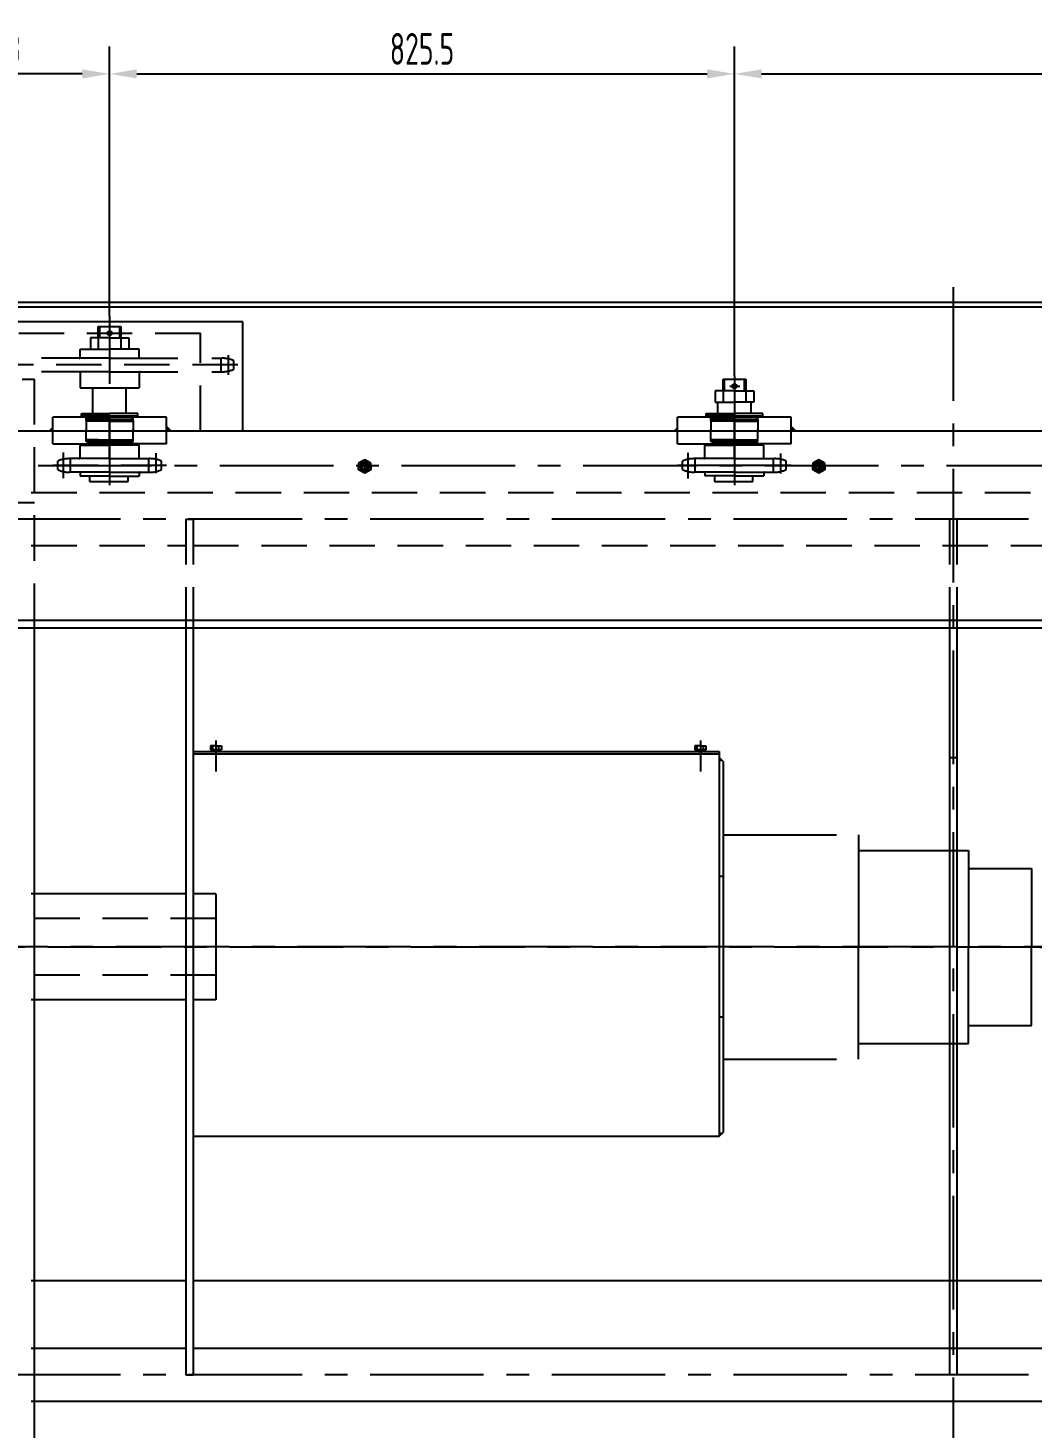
# Model space of a CAD drawing. Header units: millimetres. Extents: x 0 to 10092, y -1 to 7128.
# Drawn here: x 1799 to 3126, y 1166 to 3015 of the extents above; entities that cross this region are included whole.
import ezdxf
from ezdxf.enums import TextEntityAlignment as Align

# ---------------------------------------------------------------- set-up
doc = ezdxf.new("R2010")
doc.units = ezdxf.units.MM
doc.header["$LTSCALE"] = 120
for name, pattern in [('F', [0.75, 0.5, -0.25]), ('G', [2, 1.25, -0.25, 0.25, -0.25]), ('K', [2.5, 1.25, -0.25, 0.25, -0.25, 0.25, -0.25])]:
    doc.linetypes.add(name, pattern=pattern)
for name, color, linetype in [('01', 7, 'Continuous'), ('02', 1, 'Continuous'), ('04', 2, 'F'), ('05', 4, 'G'), ('07', 6, 'K'), ('08', 1, 'Continuous')]:
    doc.layers.add(name, color=color, linetype=linetype)
doc.styles.get("Standard").update_dxf_attribs({"font": 'isocp', "width": 0.707, "bigfont": 'intecad.shx'})
doc.dimstyles.new('INTE', dxfattribs={"dimscale": 12, "dimtxt": 3.5, "dimasz": 3, "dimexe": 3, "dimexo": 0, "dimgap": 1, "dimtad": 1, "dimdec": 3, "dimdsep": 46, "dimtxsty": 'Standard', "dimcen": 0, "dimclrd": 1, "dimclre": 1, "dimclrt": 3, "dimaunit": 1, "dimadec": 0, "dimazin": 0, "dimtfac": 1, "dimtdec": 3, "dimtmove": 0, "dimatfit": 0, "dimfxl": 3, "dimarcsym": 0})

# ---------------------------------------------------------------- blocks, each defined once
blk = doc.blocks.new('*U59')
at = {"layer": '01'}
for p, q in [((0, 8.9), (-8, 4.3)), ((-8, 4.3), (-8, 0)), ((-8, -4.3), (-8, 0)), ((8, 4.3), (0, 8.9)), ((8, 0), (8, 4.3)), ((0, -8.9), (-8, -4.3)), ((8, -4.3), (0, -8.9)), ((8, 0), (8, -4.3))]:
    blk.add_line(p, q, dxfattribs=at)
blk.add_circle((0, 0), 4, dxfattribs=at)
at = {"layer": '02'}
blk.add_arc((0, 0), 5, 265.8682, 183.1341, dxfattribs=at)
at = {"layer": '05'}
for p, q in [((8.6, 0), (-8.8, 0)), ((0, 9.4), (0, -9.4))]:
    blk.add_line(p, q, dxfattribs=at)
blk = doc.blocks.new('nmnm')
at = {"layer": '04', "color": 2, "linetype": 'F'}
for p, q in [((2744.8, 3822.8), (2744.8, 3838.1)), ((2744.8, 3822.8), (2744.8, 3838.1)), ((2744.8, 3838.1), (2774.8, 3838.1)), ((2746.8, 3822.8), (2746.8, 3838.1)), ((2753.8, 3828.8), (2766.8, 3828.8)), ((2772.8, 3838.1), (2772.8, 3822.8)), ((2774.8, 3822.8), (2774.8, 3838.1)), ((2774.8, 3838.1), (2774.8, 3822.8)), ((2759.8, 3822.8), (2734.3, 3822.8)), ((2734.3, 3822.8), (2734.3, 3807.8)), ((2744.8, 3822.8), (2744.8, 3807.8)), ((2759.8, 3823.8), (2759.8, 3806.7)), ((2759.8, 3822.8), (2785.2, 3822.8)), ((2774.8, 3822.8), (2774.8, 3807.8)), ((2785.2, 3822.8), (2785.2, 3807.8)), ((2722.4, 3789.8), (2722.4, 3792.8)), ((2722.4, 3792.8), (2759.8, 3792.8)), ((2734.3, 3807.8), (2759.8, 3807.8)), ((2737.8, 3792.8), (2737.8, 3807.8)), ((2785.2, 3807.8), (2759.8, 3807.8)), ((2797.1, 3792.8), (2759.8, 3792.8)), ((2781.8, 3792.8), (2781.8, 3807.8)), ((2797.1, 3789.8), (2797.1, 3792.8)), ((2759.8, 3789.8), (2722.4, 3789.8)), ((2728.8, 3782.8), (2728.8, 3771.8)), ((2759.8, 3782.8), (2728.8, 3782.8)), ((2729.4, 3784.8), (2729.4, 3789.8)), ((2729.4, 3784.8), (2729.4, 3788.8)), ((2739.8, 3784.8), (2729.4, 3784.8)), ((2759.8, 3784.8), (2729.4, 3784.8)), ((2739.8, 3782.8), (2739.8, 3784.8)), ((2759.8, 3789.8), (2797.1, 3789.8)), ((2759.8, 3784.8), (2790.1, 3784.8)), ((2759.8, 3784.8), (2790.1, 3784.8)), ((2759.8, 3782.8), (2790.8, 3782.8)), ((2779.8, 3782.8), (2779.8, 3784.8)), ((2790.1, 3784.8), (2790.1, 3789.8)), ((2790.1, 3784.8), (2790.1, 3788.8)), ((2790.8, 3782.8), (2790.8, 3771.8)), ((2728.8, 3757.8), (2728.8, 3771.8)), ((2759.8, 3757.8), (2728.8, 3757.8)), ((2738.3, 3757.8), (2738.3, 3750.8)), ((2759.8, 3757.8), (2790.8, 3757.8)), ((2781.2, 3757.8), (2781.2, 3750.8)), ((2790.8, 3757.8), (2790.8, 3771.8)), ((2698.4, 3740.9), (2698.4, 3706.8)), ((2720.8, 3734.4), (2720.8, 3750.8)), ((2720.8, 3750.8), (2742.3, 3750.8)), ((2742.3, 3750.8), (2759.8, 3750.8)), ((2742.3, 3750.8), (2759.8, 3750.8)), ((2798.7, 3750.8), (2759.8, 3750.8)), ((2777.3, 3750.8), (2759.8, 3750.8)), ((2798.7, 3734.4), (2798.7, 3750.8)), ((2798.7, 3734.4), (2798.7, 3750.8)), ((2821.1, 3713.3), (2821.1, 3740)), ((2691.3, 3718.6), (2691.3, 3729.9)), ((2759.8, 3733.1), (2707.1, 3733.1)), ((2707.9, 3715.2), (2707.9, 3733.1)), ((2759.8, 3733.1), (2812.4, 3733.1)), ((2811.6, 3715.2), (2811.6, 3733.1)), ((2828.3, 3718.6), (2828.3, 3729.9)), ((2759.8, 3715.2), (2707.1, 3715.2)), ((2720.8, 3713.9), (2720.8, 3710.2)), ((2759.8, 3710.2), (2720.8, 3710.2)), ((2733.4, 3710.2), (2733.4, 3703.1)), ((2733.4, 3703.1), (2784.1, 3703.1)), ((2759.8, 3715.2), (2812.4, 3715.2)), ((2759.8, 3710.2), (2798.7, 3710.2)), ((2784.1, 3703.1), (2784.1, 3710.2)), ((2798.7, 3713.9), (2798.7, 3710.2)), ((2798.7, 3713.9), (2798.7, 3710.2))]:
    blk.add_line(p, q, dxfattribs=at)
blk.add_circle((2759.8, 3828.8), 3, dxfattribs=at)
for centre, radius, start, end in [((2706.5, 3694.9), 38.2, 89.1366, 113.6054), ((2707.1, 3753.3), 38.1, 245.3844, 270.0079), ((2719.5, 3734.4), 1.27, 270, 0), ((2800, 3734.4), 1.27, 180, 270), ((2813, 3695), 38.1, 66.3599, 90.8982), ((2812.4, 3753.3), 38.1, 269.9921, 294.6156), ((2719.5, 3713.9), 1.27, 0, 90), ((2800, 3713.9), 1.27, 90, 180)]:
    blk.add_arc(centre, radius, start, end, dxfattribs=at)
at = {"layer": '05', "color": 4, "linetype": 'G'}
blk.add_line((2759.8, 3842.3), (2759.8, 3698.1), dxfattribs=at)
at = {"layer": '05'}
blk.add_line((2834.7, 3724.1), (2684.7, 3724.1), dxfattribs=at)
at = {"layer": '04', "color": 2, "linetype": 'F', "width": 0.605172}
blk.add_text('●', height=1.5, dxfattribs=at).set_placement((2756.9, 3829.4), (2757.8, 3829.4), align=Align.FIT)
blk = doc.blocks.new('retertwe')
at = {"layer": '04', "color": 2, "linetype": 'F', "ltscale": 1.5}
for p, q in [((1934.3, 3921.9), (1934.3, 3698.1)), ((1919.3, 3892.8), (1919.3, 3907.8)), ((1919.3, 3907.8), (1949.3, 3907.8)), ((1921.3, 3892.8), (1921.3, 3907.8)), ((1947.3, 3907.8), (1947.3, 3892.8)), ((1949.3, 3907.8), (1949.3, 3892.8)), ((1928.3, 3898.8), (1941.3, 3898.8)), ((1777.3, 3843.8), (1777.3, 3869.7)), ((1934.3, 3865.7), (1786, 3865.7)), ((1786.9, 3847.8), (1786.9, 3865.7)), ((1895.3, 3877.8), (1934.3, 3877.8)), ((1895.3, 3867), (1895.3, 3877.8)), ((1973.2, 3877.8), (1934.3, 3877.8)), ((1934.3, 3865.7), (2082.5, 3865.7)), ((1973.2, 3867), (1973.2, 3877.8)), ((2081.6, 3847.8), (2081.6, 3865.7)), ((2091.2, 3843.8), (2091.2, 3869.7)), ((1770.2, 3851.2), (1770.2, 3862.5)), ((1934.3, 3847.8), (1786, 3847.8)), ((1895.3, 3846.5), (1895.3, 3826.8)), ((1934.3, 3847.8), (2082.5, 3847.8)), ((1973.2, 3846.5), (1973.2, 3826.8)), ((2098.3, 3851.2), (2098.3, 3862.5)), ((1895.3, 3826.8), (1934.3, 3826.8)), ((1912.3, 3792.8), (1912.3, 3826.8)), ((1934.3, 3826.8), (1973.2, 3826.8)), ((1956.3, 3792.8), (1956.3, 3826.8)), ((1896.9, 3789.8), (1896.9, 3792.8)), ((1896.9, 3792.8), (1934.3, 3792.8)), ((1971.6, 3792.8), (1934.3, 3792.8)), ((1971.6, 3789.8), (1971.6, 3792.8)), ((1934.3, 3789.8), (1896.9, 3789.8)), ((1903.3, 3782.8), (1903.3, 3771.8)), ((1934.3, 3782.8), (1903.3, 3782.8)), ((1903.9, 3784.8), (1903.9, 3789.8)), ((1934.3, 3784.8), (1903.9, 3784.8)), ((1914.3, 3782.8), (1914.3, 3784.8)), ((1934.3, 3789.8), (1971.6, 3789.8)), ((1934.3, 3784.8), (1964.6, 3784.8)), ((1934.3, 3782.8), (1965.3, 3782.8)), ((1954.3, 3782.8), (1954.3, 3784.8)), ((1964.6, 3784.8), (1964.6, 3789.8)), ((1965.3, 3782.8), (1965.3, 3771.8)), ((1903.3, 3757.8), (1903.3, 3771.8)), ((1919.3, 3757.8), (1903.3, 3757.8)), ((1912.8, 3757.8), (1912.8, 3750.8)), ((1949.3, 3757.8), (1965.3, 3757.8)), ((1955.7, 3757.8), (1955.7, 3750.8)), ((1965.3, 3757.8), (1965.3, 3771.8)), ((1895.3, 3734.4), (1895.3, 3750.8)), ((1895.3, 3750.8), (1916.8, 3750.8)), ((1916.8, 3750.8), (1934.3, 3750.8)), ((1973.2, 3750.8), (1934.3, 3750.8)), ((1973.2, 3734.4), (1973.2, 3750.8)), ((1973.2, 3734.4), (1973.2, 3750.8)), ((1865.8, 3718.6), (1865.8, 3729.9)), ((1934.3, 3733.1), (1881.6, 3733.1)), ((1882.4, 3715.1), (1882.4, 3733.1)), ((1934.3, 3733.1), (1986.9, 3733.1)), ((1986.1, 3715.1), (1986.1, 3733.1)), ((2002.8, 3718.6), (2002.8, 3729.9)), ((1934.3, 3715.1), (1881.6, 3715.1)), ((1934.3, 3710.1), (1895.3, 3710.1)), ((1907.9, 3710.1), (1907.9, 3703.1)), ((1907.9, 3703.1), (1958.6, 3703.1)), ((1934.3, 3715.1), (1986.9, 3715.1)), ((1934.3, 3710.1), (1973.2, 3710.1)), ((1958.6, 3703.1), (1958.6, 3710.1))]:
    blk.add_line(p, q, dxfattribs=at)
at = {"layer": '04', "color": 2, "linetype": 'F'}
for p, q in [((1934.3, 3892.8), (1908.8, 3892.8)), ((1908.8, 3892.8), (1908.8, 3877.8)), ((1919.3, 3892.8), (1919.3, 3877.8)), ((1934.3, 3893.8), (1934.3, 3876.7)), ((1934.3, 3892.8), (1959.7, 3892.8)), ((1949.3, 3892.8), (1949.3, 3877.8)), ((1959.7, 3892.8), (1959.7, 3877.8)), ((1908.8, 3877.8), (1934.3, 3877.8)), ((1959.7, 3877.8), (1934.3, 3877.8)), ((2103.6, 3856.8), (1758.8, 3856.8)), ((1903.3, 3782.8), (1903.3, 3769.8)), ((1903.3, 3757.8), (1903.3, 3769.8)), ((1903.3, 3757.8), (1906.2, 3757.8)), ((1906.2, 3757.8), (1934.3, 3757.8)), ((1934.3, 3757.8), (1962.3, 3757.8)), ((1951.8, 3757.8), (1965.3, 3757.8)), ((1965.3, 3757.8), (1965.3, 3769.8)), ((1872.9, 3741.4), (1872.9, 3707.3)), ((1995.6, 3713.8), (1995.6, 3740.5)), ((2009.2, 3724.1), (1859.2, 3724.1)), ((1895.3, 3713.9), (1895.3, 3710.1)), ((1973.2, 3713.9), (1973.2, 3710.1))]:
    blk.add_line(p, q, dxfattribs=at)
at = {"layer": '04', "color": 2, "linetype": 'F', "ltscale": 1.5}
blk.add_circle((1934.3, 3898.8), 3, dxfattribs=at)
for centre, radius, start, end in [((1785.4, 3827.6), 38.1, 89.0858, 113.6226), ((1894, 3867), 1.27, 270, 0), ((1974.5, 3867), 1.27, 180, 270), ((2083.1, 3827.6), 38.1, 66.3599, 90.8982), ((1786, 3885.9), 38.1, 245.3844, 270.0079), ((1894, 3846.5), 1.27, 0, 90), ((1974.5, 3846.5), 1.27, 90, 180), ((2082.5, 3885.9), 38.1, 269.9921, 294.6156), ((1881, 3694.9), 38.2, 89.1366, 113.6054), ((1881.6, 3753.2), 38.1, 245.3844, 270.0079), ((1894, 3734.4), 1.27, 270, 0), ((1974.5, 3734.4), 1.27, 180, 270), ((1987.5, 3695), 38.1, 66.3599, 90.8982), ((1986.9, 3753.2), 38.1, 269.9921, 294.6156), ((1894, 3713.9), 1.27, 0, 90), ((1974.5, 3713.9), 1.27, 90, 180)]:
    blk.add_arc(centre, radius, start, end, dxfattribs=at)
blk = doc.blocks.new('*D107')
at = {"layer": '08', "color": 1, "lineweight": -2}
for p, q in [((5738.8, 1239.9), (5738.8, 563.7)), ((1497.8, 999.3), (1497.8, 563.7)), ((1533.8, 599.7), (5702.8, 599.7))]:
    blk.add_line(p, q, dxfattribs=at)
at = {"layer": '08', "color": 1}
for points in [[(1533.8, 605.7), (1533.8, 593.7), (1497.8, 599.7)], [(5702.8, 605.7), (5702.8, 593.7), (5738.8, 599.7)]]:
    blk.add_solid(points, dxfattribs=at)
at = {"layer": 'Defpoints', "color": 0}
for p in [(5738.8, 1239.9), (1497.8, 999.3), (5738.8, 599.7)]:
    blk.add_point(p, dxfattribs=at)
at = {"layer": '08', "color": 3, "insert": (3618.3, 632.7), "char_height": 42, "attachment_point": 5}
blk.add_mtext('4241', dxfattribs=at)
blk = doc.blocks.new('*D108')
at = {"layer": '08', "color": 1, "lineweight": -2}
for p, q in [((1906.8, 2635), (1906.8, 2990.4)), ((2732.3, 2555.5), (2732.3, 2990.4)), ((1942.8, 2954.4), (2696.3, 2954.4))]:
    blk.add_line(p, q, dxfattribs=at)
at = {"layer": '08', "color": 1}
for points in [[(1942.8, 2960.4), (1942.8, 2948.4), (1906.8, 2954.4)], [(2696.3, 2960.4), (2696.3, 2948.4), (2732.3, 2954.4)]]:
    blk.add_solid(points, dxfattribs=at)
at = {"layer": 'Defpoints', "color": 0}
for p in [(2732.3, 2954.4), (1906.8, 2635), (2732.3, 2555.5)]:
    blk.add_point(p, dxfattribs=at)
at = {"layer": '08', "color": 3, "insert": (2319.6, 2987.4), "char_height": 42, "attachment_point": 5}
blk.add_mtext('825.5', dxfattribs=at)
blk = doc.blocks.new('rerwq')
at = {"layer": '04', "color": 2, "linetype": 'F', "ltscale": 1.5}
for p, q in [((22636, 5292.9), (22676, 5292.9)), ((22636, 5273.2), (22636, 5292.9)), ((22716, 5292.9), (22676, 5292.9)), ((22716, 5273.2), (22716, 5292.9)), ((22493.8, 5273), (22484.2, 5273)), ((22619.6, 5275.9), (22619.6, 5250)), ((22676, 5271.9), (22628.3, 5271.9)), ((22629.1, 5271.9), (22629.1, 5254)), ((22676, 5271.9), (22723.6, 5271.9)), ((22722.8, 5271.9), (22722.8, 5254)), ((22732.3, 5275.9), (22732.3, 5250)), ((22500.5, 5267.1), (22477.6, 5267.1)), ((22481.6, 5080.9), (22481.6, 5260.3)), ((22496.5, 5259.1), (22481.6, 5259.1)), ((22496.5, 5080.9), (22496.5, 5260.3)), ((22612.5, 5268.5), (22612.5, 5257.4)), ((22676, 5254), (22628.3, 5254)), ((22636, 5252.7), (22636, 5232.9)), ((22676, 5254), (22723.6, 5254)), ((22716, 5252.7), (22716, 5232.9)), ((22739.5, 5268.5), (22739.5, 5257.4)), ((22636, 5232.9), (22676, 5232.9)), ((22696.2, 5232.9), (22643.5, 5232.9)), ((22656, 5232.9), (22656, 5230.9)), ((22716, 5232.9), (22676, 5232.9)), ((22696, 5232.9), (22696, 5230.9)), ((22621, 5230.9), (22621, 5175.9)), ((22731, 5230.9), (22621, 5230.9)), ((22731, 5230.9), (22731, 5175.9)), ((22581, 5001.4), (22581, 5175.9)), ((22771, 5160.9), (22581, 5160.9)), ((22581, 5160.4), (22596, 5160.4)), ((22596, 5160.9), (22596, 5000.9)), ((22755.5, 5175.9), (22596.5, 5175.9)), ((22756, 5000.9), (22756, 5160.9)), ((22771, 5160.4), (22756, 5160.4)), ((22771, 5001.4), (22771, 5175.9)), ((22478.1, 5138.4), (22464, 5138.4)), ((22464, 5138.4), (22464, 5098.4)), ((22464, 5138.4), (22480.6, 5138.4)), ((22500.5, 5138.4), (22497.6, 5138.4)), ((22497.6, 5138.4), (22524, 5138.4)), ((22524, 5093.5), (22524, 5138.4)), ((22526, 5135.9), (22581, 5135.9)), ((22526, 5025.9), (22526, 5135.9)), ((22771, 5135.9), (22774, 5135.9)), ((22774, 5025.9), (22774, 5135.9)), ((22464, 5063.4), (22464, 5098.4)), ((22524, 5100.9), (22526, 5100.9)), ((22524, 5060.9), (22524, 5100.9)), ((22424, 5080.9), (22779.9, 5080.9)), ((22481.6, 5080.9), (22481.6, 4901.6)), ((22496.5, 5080.9), (22496.5, 4901.6)), ((22524, 5068.3), (22524, 5023.4)), ((22464, 5023.4), (22464, 5063.4)), ((22524, 5060.9), (22526, 5060.9)), ((22478.1, 5023.4), (22464, 5023.4)), ((22464, 5023.4), (22480.6, 5023.4)), ((22500.5, 5023.4), (22497.6, 5023.4)), ((22497.6, 5023.4), (22524, 5023.4)), ((22526, 5025.9), (22581, 5025.9)), ((22771, 5025.9), (22774, 5025.9)), ((22581, 5001.4), (22596, 5001.4)), ((22596, 5000.9), (22756, 5000.9)), ((22771, 5001.4), (22756, 5001.4)), ((22496.5, 4902.8), (22481.6, 4902.8)), ((22500.5, 4894.8), (22477.6, 4894.8)), ((22493.8, 4888.9), (22484.2, 4888.9))]:
    blk.add_line(p, q, dxfattribs=at)
at = {"layer": '04', "color": 2, "linetype": 'F'}
for p, q in [((22771, 5175.9), (22581, 5175.9)), ((22627, 5140.9), (22605, 5140.9)), ((22616, 5151.9), (22616, 5130)), ((22747.4, 5140.9), (22724.5, 5140.9)), ((22736, 5152.4), (22736, 5129.5)), ((22616, 5031.9), (22616, 5010)), ((22736, 5032.4), (22736, 5009.5)), ((22627, 5020.9), (22605, 5020.9)), ((22747.4, 5020.9), (22724.5, 5020.9))]:
    blk.add_line(p, q, dxfattribs=at)
at = {"layer": '04', "color": 2, "linetype": 'F', "ltscale": 1.5}
for centre, radius, start, end in [((22512.1, 5260.7), 30.5, 156.2157, 180.7661), ((22466.1, 5260.3), 30.5, 359.9907, 24.614), ((22628.3, 5233.8), 38.1, 90.0023, 114.6269), ((22634.7, 5273.2), 1.27, 270, 0), ((22717.2, 5273.2), 1.27, 180, 270), ((22723.6, 5233.8), 38.1, 65.3721, 89.9966), ((22628.3, 5292.1), 38.1, 245.3757, 270), ((22634.7, 5252.7), 1.27, 0, 90), ((22717.2, 5252.7), 1.27, 90, 180), ((22723.6, 5292.1), 38.1, 270, 294.6243), ((22480.6, 5139.5), 1.02, 270, 0), ((22497.6, 5139.5), 1.02, 180, 270), ((22480.6, 5022.4), 1.02, 0, 90), ((22497.6, 5022.4), 1.02, 90, 180), ((22512.1, 4901.2), 30.5, 179.2339, 203.7843), ((22466.1, 4901.6), 30.5, 335.386, 0.0093)]:
    blk.add_arc(centre, radius, start, end, dxfattribs=at)
at = {"layer": '05', "color": 4, "linetype": 'G', "ltscale": 1.5}
for p, q in [((22676, 4961.1), (22676, 5322.5)), ((22676, 5322.5), (22676, 4961.1)), ((22489, 5293.2), (22489, 4879.3)), ((22489, 5289.4), (22489, 4853))]:
    blk.add_line(p, q, dxfattribs=at)
blk = doc.blocks.new('*D109')
at = {"layer": '08', "color": 1, "lineweight": -2}
for p, q in [((1555.4, 2629.5), (1555.4, 2990.4)), ((1906.8, 2692.5), (1906.8, 2990.4)), ((1870.8, 2954.4), (1591.4, 2954.4))]:
    blk.add_line(p, q, dxfattribs=at)
at = {"layer": '08', "color": 1}
for points in [[(1591.4, 2960.4), (1591.4, 2948.4), (1555.4, 2954.4)], [(1870.8, 2960.4), (1870.8, 2948.4), (1906.8, 2954.4)]]:
    blk.add_solid(points, dxfattribs=at)
at = {"layer": 'Defpoints', "color": 0}
for p in [(1555.4, 2954.4), (1906.8, 2692.5), (1555.4, 2629.5)]:
    blk.add_point(p, dxfattribs=at)
at = {"layer": '08', "color": 3, "insert": (1731.1, 2987.4), "char_height": 42, "attachment_point": 5}
blk.add_mtext('351.393', dxfattribs=at)
blk = doc.blocks.new('*D110')
at = {"layer": '08', "color": 1, "lineweight": -2}
for p, q in [((2732.3, 2584.6), (2732.3, 2990.4)), ((3621.3, 2584.6), (3621.3, 2990.4)), ((2768.3, 2954.4), (3585.3, 2954.4))]:
    blk.add_line(p, q, dxfattribs=at)
at = {"layer": '08', "color": 1}
for points in [[(2768.3, 2960.4), (2768.3, 2948.4), (2732.3, 2954.4)], [(3585.3, 2960.4), (3585.3, 2948.4), (3621.3, 2954.4)]]:
    blk.add_solid(points, dxfattribs=at)
at = {"layer": 'Defpoints', "color": 0}
for p in [(3621.3, 2954.4), (2732.3, 2584.6), (3621.3, 2584.6)]:
    blk.add_point(p, dxfattribs=at)
at = {"layer": '08', "color": 3, "insert": (3176.8, 2987.4), "char_height": 42, "attachment_point": 5}
blk.add_mtext('889', dxfattribs=at)

msp = doc.modelspace()

# ---------------------------------------------------------------- hatches: boundary and pattern name
at = {"layer": '01'}
msp.add_hatch(color=256, dxfattribs=at).paths.add_polyline_path([(2712.3418, 1551.4099), (2717.3418, 1556.4099), (2712.3418, 1556.4099)])
at = {"layer": '04', "linetype": 'F'}
for points in [[(1825.9387, 2482.9099), (1831.8418, 2482.9099), (1831.8418, 2488.7407)], [(1981.8418, 2488.7407), (1987.7449, 2482.9099), (1981.8418, 2482.9099)], [(2651.4387, 2482.9099), (2657.3418, 2482.9099), (2657.3418, 2488.7407)], [(2807.3418, 2488.7407), (2813.2449, 2482.9099), (2807.3418, 2482.9099)], [(2712.3418, 2051.4099), (2712.3418, 2046.4099), (2717.3418, 2046.4099)]]:
    msp.add_hatch(color=2, dxfattribs=at).paths.add_polyline_path(points)

# ---------------------------------------------------------------- linework, layer by layer
at = {"layer": '01', "color": 7, "linetype": 'Continuous'}
for p, q in [((1533.8418, 2652.9099), (5708.8418, 2652.9099)), ((1533.8418, 2646.9099), (5708.8418, 2646.9099)), ((2082.8418, 2626.9099), (1730.8418, 2626.9099)), ((2082.8418, 2482.9099), (2082.8418, 2626.9099)), ((1503.8418, 2482.9099), (5738.8418, 2482.9099)), ((1807.3418, 2222.4099), (1807.3418, 1801.4099)), ((2007.3418, 2222.4099), (2007.3418, 1801.4099)), ((2017.3418, 2222.4099), (2017.3418, 1801.4099)), ((3016.3418, 2222.4099), (3016.3418, 1236.4099)), ((3026.3418, 2222.4099), (3026.3418, 1236.4099)), ((2017.3418, 2059.4099), (2712.3418, 2059.4099)), ((2017.3418, 2056.4099), (2712.3418, 2056.4099)), ((2047.3418, 2066.8099), (2040.1518, 2066.8099)), ((2040.1518, 2066.8099), (2040.1518, 2061.5099)), ((2040.1518, 2061.5099), (2047.3418, 2061.5099)), ((2041.1918, 2061.5099), (2041.1918, 2059.4099)), ((2047.3418, 2061.5099), (2041.1918, 2061.5099)), ((2041.1918, 2059.4099), (2047.3418, 2059.4099)), ((2043.3418, 2061.5099), (2043.3418, 2066.8099)), ((2047.3418, 2059.4099), (2046.1294, 2061.5099)), ((2047.3418, 2066.8099), (2054.5318, 2066.8099)), ((2047.3418, 2063.6066), (2047.3418, 2057.3142)), ((2047.3418, 2061.5099), (2048.5542, 2059.4099)), ((2047.3418, 2061.5099), (2053.4918, 2061.5099)), ((2054.5318, 2061.5099), (2047.3418, 2061.5099)), ((2053.4918, 2059.4099), (2047.3418, 2059.4099)), ((2051.3418, 2061.5099), (2051.3418, 2066.8099)), ((2053.4918, 2061.5099), (2053.4918, 2059.4099)), ((2054.5318, 2066.8099), (2054.5318, 2061.5099)), ((2712.3418, 2059.4099), (2712.3418, 1551.4099)), ((2717.3418, 2046.4099), (2717.3418, 1556.4099)), ((2007.3418, 1871.4126), (1803.3418, 1871.4126)), ((2047.3418, 1871.4126), (2017.3418, 1871.4126)), ((2047.3418, 1871.4126), (2047.3418, 1731.4072)), ((1807.3418, 1801.4099), (1807.3418, 1051.4099)), ((2007.3418, 1801.4099), (2007.3418, 1236.4099)), ((2017.3418, 1801.4099), (2017.3418, 1236.4099)), ((2007.3418, 1731.4072), (1803.3418, 1731.4072)), ((2047.3418, 1731.4072), (2017.3418, 1731.4072)), ((2017.3418, 1551.4099), (2712.3418, 1551.4099)), ((1803.3418, 1360.9136), (2007.3418, 1360.9136)), ((2017.3418, 1360.9136), (3616.3418, 1360.9136)), ((1803.3418, 1271.4099), (2007.3418, 1271.4099)), ((2017.3418, 1271.4099), (3616.3418, 1271.4099)), ((3026.3418, 1236.4099), (3016.3418, 1236.4099)), ((1803.3418, 1201.4099), (5439.3418, 1201.4099))]:
    msp.add_line(p, q, dxfattribs=at)
at = {"layer": '01'}
for p, q in [((1503.8418, 2232.9099), (5738.8418, 2232.9099)), ((1503.8418, 2222.9099), (5738.8418, 2222.9099)), ((2717.3418, 1708.4099), (2712.3418, 1708.4099)), ((2712.3418, 1551.4099), (2717.3418, 1556.4099))]:
    msp.add_line(p, q, dxfattribs=at)
for centre in [(2243.8418, 2435.9099), (2843.8418, 2435.9099)]:
    msp.add_circle(centre, 6, dxfattribs=at)
at = {"layer": '04', "color": 2, "linetype": 'F'}
for p, q in [((1786.8418, 2611.9099), (2026.8418, 2611.9099)), ((2026.8418, 2482.9099), (2026.8418, 2611.9099)), ((1791.3418, 2551.4099), (1807.3418, 2551.4099)), ((1807.3418, 2551.4099), (1807.3418, 2222.4099)), ((1906.8418, 2445.3819), (1906.8418, 2520.2377)), ((2732.3418, 2445.3819), (2732.3418, 2520.2377)), ((1875.8418, 2500.9099), (1831.8418, 2500.9099)), ((1831.8418, 2482.9099), (1831.8418, 2500.9099)), ((1875.8418, 2496.8083), (1875.8418, 2500.9099)), ((1875.8418, 2500.9099), (1937.8418, 2500.9099)), ((1875.8418, 2496.9083), (1875.8418, 2482.9083)), ((1906.8418, 2482.9083), (1906.8418, 2500.9083)), ((1981.8418, 2500.9099), (1937.8418, 2500.9099)), ((1937.8418, 2496.8083), (1937.8418, 2500.9099)), ((1937.8418, 2496.9083), (1937.8418, 2482.9083)), ((1981.8418, 2482.9099), (1981.8418, 2500.9099)), ((2701.3418, 2500.9099), (2657.3418, 2500.9099)), ((2657.3418, 2482.9099), (2657.3418, 2500.9099)), ((2701.3418, 2496.8083), (2701.3418, 2500.9099)), ((2701.3418, 2500.9099), (2763.3418, 2500.9099)), ((2701.3418, 2496.9083), (2701.3418, 2482.9083)), ((2732.3418, 2482.9083), (2732.3418, 2500.9083)), ((2807.3418, 2500.9099), (2763.3418, 2500.9099)), ((2763.3418, 2496.8083), (2763.3418, 2500.9099)), ((2763.3418, 2496.9083), (2763.3418, 2482.9083)), ((2807.3418, 2482.9099), (2807.3418, 2500.9099)), ((1831.8418, 2465.9099), (1831.8418, 2482.9099)), ((1831.8418, 2482.9099), (1981.8418, 2482.9099)), ((1875.8418, 2468.9083), (1875.8418, 2482.9083)), ((1906.8418, 2486.6414), (1906.8418, 2471.6534)), ((1906.8418, 2482.9083), (1906.8418, 2464.9083)), ((1937.8418, 2468.9083), (1937.8418, 2482.9083)), ((1987.7449, 2482.9099), (1981.8418, 2488.7407)), ((1981.8418, 2465.9099), (1981.8418, 2482.9099)), ((2657.3418, 2465.9099), (2657.3418, 2482.9099)), ((2657.3418, 2482.9099), (2807.3418, 2482.9099)), ((2701.3418, 2468.9083), (2701.3418, 2482.9083)), ((2732.3418, 2486.6414), (2732.3418, 2471.6534)), ((2732.3418, 2482.9083), (2732.3418, 2464.9083)), ((2763.3418, 2468.9083), (2763.3418, 2482.9083)), ((2813.2449, 2482.9099), (2807.3418, 2488.7407)), ((2807.3418, 2465.9099), (2807.3418, 2482.9099)), ((1831.8418, 2465.9099), (1878.7653, 2465.9099)), ((1875.8418, 2468.9083), (1878.7653, 2468.9083)), ((1878.7653, 2465.9099), (1878.7653, 2468.9083)), ((1878.7653, 2468.9083), (1934.9183, 2468.9083)), ((1934.9183, 2465.9099), (1878.7653, 2465.9099)), ((1924.3418, 2468.9083), (1937.8418, 2468.9083)), ((1934.9183, 2465.9099), (1934.9183, 2468.9083)), ((1981.8418, 2465.9099), (1934.9183, 2465.9099)), ((2657.3418, 2465.9099), (2704.2653, 2465.9099)), ((2701.3418, 2468.9083), (2704.2653, 2468.9083)), ((2704.2653, 2465.9099), (2704.2653, 2468.9083)), ((2704.2653, 2468.9083), (2760.4183, 2468.9083)), ((2760.4183, 2465.9099), (2704.2653, 2465.9099)), ((2749.8418, 2468.9083), (2763.3418, 2468.9083)), ((2760.4183, 2465.9099), (2760.4183, 2468.9083)), ((2807.3418, 2465.9099), (2760.4183, 2465.9099)), ((1803.3418, 2401.4099), (5439.3418, 2401.4099)), ((2007.3418, 2366.4099), (2007.3418, 2222.4099)), ((2007.3418, 2366.4099), (2017.3418, 2366.4099)), ((2017.3418, 2366.4099), (2017.3418, 2222.4099)), ((3016.3418, 2366.4099), (3016.3418, 2222.4099)), ((3026.3418, 2366.4099), (3016.3418, 2366.4099)), ((3026.3418, 2366.4099), (3026.3418, 2222.4099)), ((1803.3418, 2331.4099), (2007.3418, 2331.4099)), ((2017.3418, 2331.4099), (3616.3418, 2331.4099)), ((2047.3418, 2074.0154), (2047.3418, 2032.961)), ((2687.3418, 2073.9749), (2687.3418, 2032.961)), ((2687.3418, 2066.8099), (2680.1518, 2066.8099)), ((2680.1518, 2066.8099), (2680.1518, 2061.5099)), ((2680.1518, 2061.5099), (2687.3418, 2061.5099)), ((2681.1918, 2061.5099), (2681.1918, 2059.4099)), ((2687.3418, 2061.5099), (2681.1918, 2061.5099)), ((2681.1918, 2059.4099), (2687.3418, 2059.4099)), ((2683.3418, 2061.5099), (2683.3418, 2066.8099)), ((2687.3418, 2059.4099), (2686.1294, 2061.5099)), ((2687.3418, 2066.8099), (2694.5318, 2066.8099)), ((2687.3418, 2063.6066), (2687.3418, 2057.3142)), ((2687.3418, 2061.5099), (2688.5542, 2059.4099)), ((2687.3418, 2061.5099), (2693.4918, 2061.5099)), ((2694.5318, 2061.5099), (2687.3418, 2061.5099)), ((2693.4918, 2059.4099), (2687.3418, 2059.4099)), ((2691.3418, 2061.5099), (2691.3418, 2066.8099)), ((2693.4918, 2061.5099), (2693.4918, 2059.4099)), ((2694.5318, 2066.8099), (2694.5318, 2061.5099)), ((2717.3418, 2046.4099), (2712.3418, 2051.4099)), ((3016.3418, 2051.4099), (3026.3418, 2051.4099)), ((2717.3418, 1894.4099), (2712.3418, 1894.4099)), ((2047.3418, 1838.9126), (1406.8418, 1838.9126)), ((2047.3418, 1763.9072), (1406.8418, 1763.9072)), ((2007.3418, 1236.4099), (2017.3418, 1236.4099))]:
    msp.add_line(p, q, dxfattribs=at)
at = {"layer": '05', "color": 4, "linetype": 'G'}
for p, q in [((3021.3418, 2672.7571), (3021.3418, 1018.9463)), ((5904.9651, 1801.4099), (1365.1951, 1801.4099))]:
    msp.add_line(p, q, dxfattribs=at)
at = {"layer": '05'}
for p, q in [((1812.5029, 2437.2734), (5423.262, 2437.2734)), ((5521.0357, 2366.4099), (1672.139, 2366.4099)), ((1345.3202, 1801.4099), (5839.6138, 1801.4099)), ((5521.0357, 1236.4099), (1672.139, 1236.4099))]:
    msp.add_line(p, q, dxfattribs=at)
msp.add_spline([(3596.3418, 1596.4099), (3424.4597, 1639.7954), (3287.5186, 1766.7606), (3124.721, 1801.4099)], degree=3, dxfattribs=at)
at = {"layer": '07', "color": 6, "linetype": 'K'}
for p, q in [((2717.3418, 1949.4739), (2896.1576, 1949.4739)), ((2896.1576, 1949.4739), (2896.1576, 1801.4099)), ((2896.1576, 1928.9495), (3041.6848, 1928.9495)), ((3041.6848, 1928.9495), (3041.6848, 1801.4099)), ((3041.6848, 1905.0044), (3124.721, 1905.0044)), ((3124.721, 1905.0044), (3124.721, 1801.4099)), ((2896.1576, 1653.346), (2896.1576, 1801.4099)), ((3041.6848, 1673.8703), (3041.6848, 1801.4099)), ((3124.721, 1697.8154), (3124.721, 1801.4099)), ((3041.6848, 1697.8154), (3124.721, 1697.8154)), ((2896.1576, 1673.8703), (3041.6848, 1673.8703)), ((2717.3418, 1653.346), (2896.1576, 1653.346))]:
    msp.add_line(p, q, dxfattribs=at)
msp.add_open_spline([(3593.7222, 1568.5327), (3580.9117, 1569.7365), (3567.9291, 1570.9547), (3541.8523, 1573.9003), (3528.7574, 1575.6272), (3502.6689, 1580.1199), (3489.6731, 1582.8854), (3466.8738, 1589.2531), (3457.0036, 1592.5328), (3437.62, 1600.3835), (3428.1059, 1604.9563), (3415.6037, 1612.2252), (3412.3608, 1614.2319), (3404.1976, 1619.6199), (3399.4284, 1623.09), (3390.2337, 1630.3042), (3385.8061, 1634.0495), (3374.3088, 1644.3383), (3367.4919, 1651.0494), (3354.373, 1664.6148), (3348.0706, 1671.4704), (3335.7612, 1684.9809), (3329.7541, 1691.6361), (3317.8706, 1704.4091), (3311.9941, 1710.5261), (3300.2614, 1721.9003), (3294.4061, 1727.1557), (3286.2943, 1733.6279), (3284.0584, 1735.3283), (3279.0754, 1738.9171), (3276.3258, 1740.7626), (3272.5537, 1743.0967), (3271.5404, 1743.7044), (3269.4886, 1744.897), (3268.4526, 1745.4805), (3265.3137, 1747.1937), (3263.1798, 1748.286), (3256.6529, 1751.4222), (3252.1335, 1753.3253), (3240.2743, 1757.7118), (3232.7091, 1759.9665), (3216.8714, 1763.8007), (3208.6003, 1765.3796), (3191.4769, 1768.0065), (3182.6254, 1769.0545), (3164.4786, 1770.7944), (3155.1836, 1771.4865), (3138.2797, 1772.5831), (3130.7299, 1773.0178), (3123.1125, 1773.4561)], degree=3, knots=[0, 0, 0, 0, 36.663995638, 36.663995638, 73.327991276, 73.327991276, 109.991986914, 109.991986914, 138.487243324, 138.487243324, 166.982499733, 166.982499733, 177.117972302, 177.117972302, 192.844183278, 192.844183278, 208.570394253, 208.570394253, 235.00663018, 235.00663018, 261.442866107, 261.442866107, 287.879102034, 287.879102034, 314.315337961, 314.315337961, 340.751573888, 340.751573888, 350.790317001, 350.790317001, 363.070554127, 363.070554127, 367.555948107, 367.555948107, 372.041342087, 372.041342087, 381.012130047, 381.012130047, 398.953705967, 398.953705967, 426.416582772, 426.416582772, 453.879459577, 453.879459577, 481.342336382, 481.342336382, 508.805213187, 508.805213187, 530.460401946, 530.460401946, 530.460401946, 530.460401946], dxfattribs=at)

# ---------------------------------------------------------------- block references
at = {"layer": '01'}
for p in [(2243.8418, 2435.9099), (2843.8418, 2435.9099)]:
    msp.add_blockref('*U59', p, dxfattribs=at)
at = {"layer": '05', "xscale": -1}
msp.add_blockref('rerwq', (24231.4178, -2693.0337), dxfattribs=at)
at = {"layer": '05'}
for name in ['retertwe', 'nmnm']:
    msp.add_blockref(name, (-27.4084, -1286.8533), dxfattribs=at)

# ---------------------------------------------------------------- dimensions: what is measured, and where the dimension line sits
at = {"layer": '08'}
for base, p1, p2, picture, middle in [((1555.4491, 2954.4384), (1906.8418, 2692.508), (1555.4491, 2629.5066), '*D109', (1731.1454, 2987.4384)), ((2732.3418, 2954.4384), (1906.8418, 2635.0023), (2732.3418, 2555.4577), '*D108', (2319.5918, 2987.4425)), ((3621.3418, 2954.4384), (2732.3418, 2584.5706), (3621.3418, 2584.5706), '*D110', (3176.8418, 2987.4384)), ((5738.8418, 599.6593), (1497.8418, 999.2855), (5738.8418, 1239.9136), '*D107', (3618.3418, 632.6634))]:
    dim = msp.add_linear_dim(base=base, p1=p1, p2=p2, dimstyle='INTE', dxfattribs=at)
    dim.commit()
    dim.dimension.update_dxf_attribs({"geometry": picture, "text_midpoint": middle})

doc.saveas('drawing.dxf')
